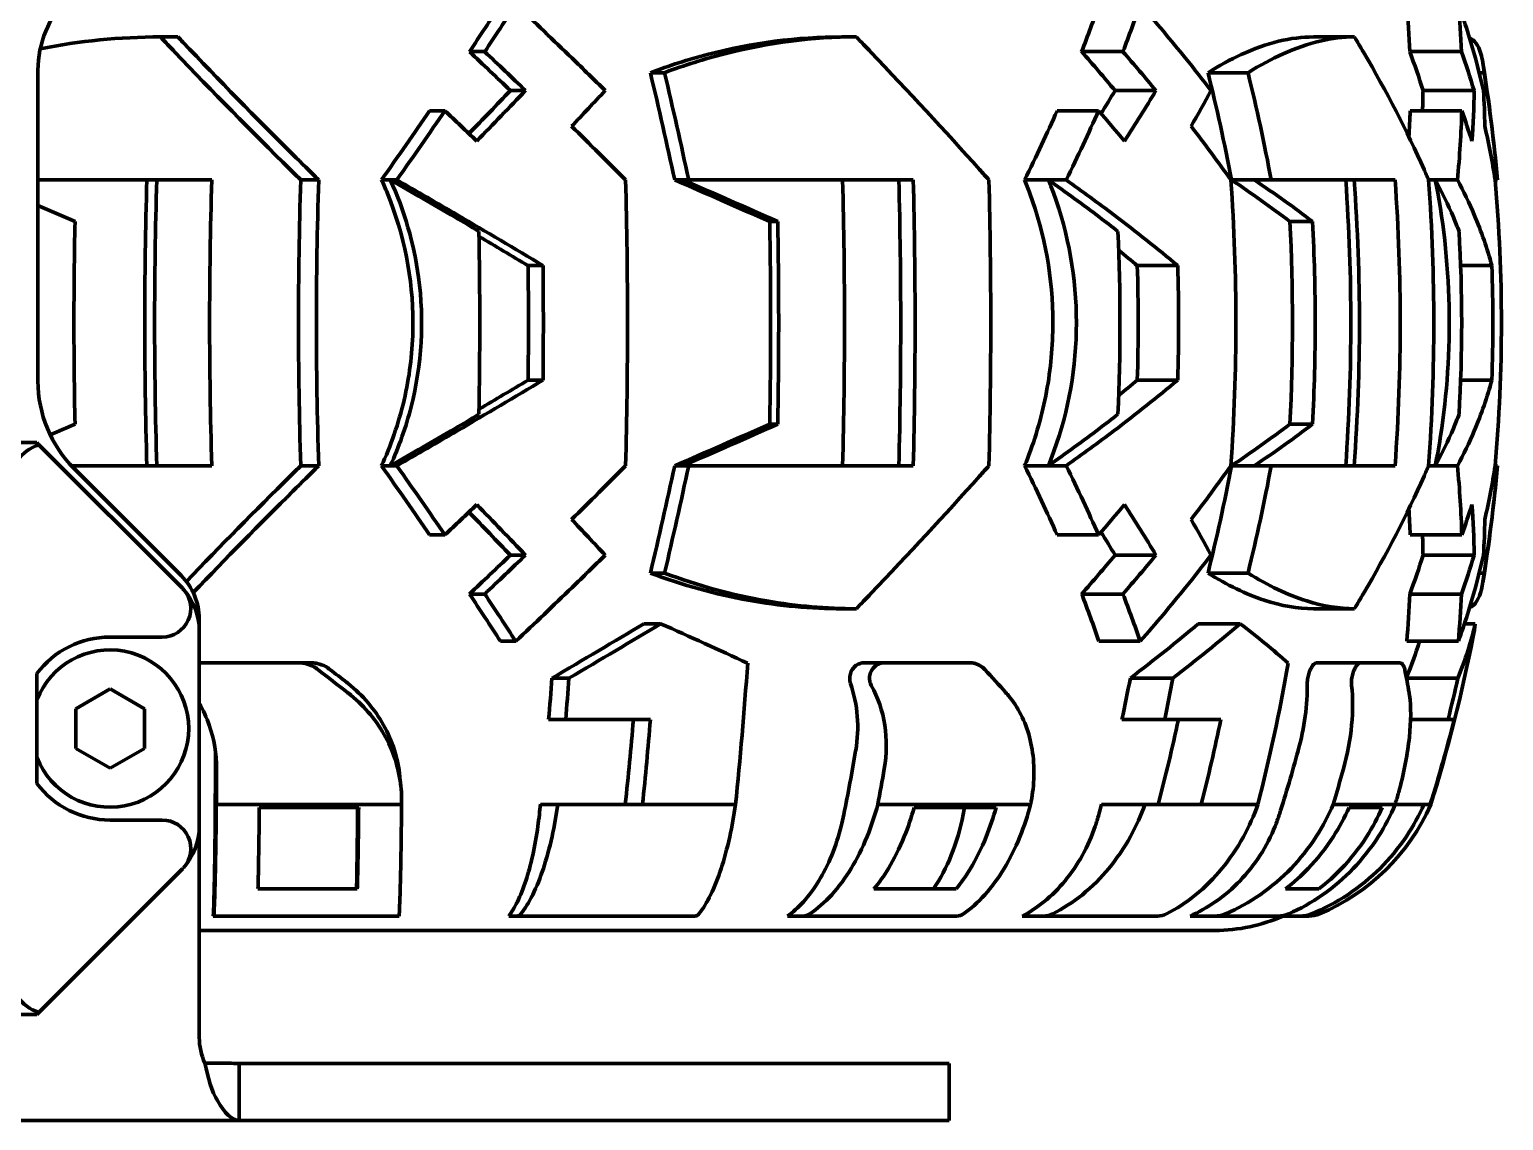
# Model space of a CAD drawing. Header units: millimetres. Extents: x 0 to 1189, y 0 to 841.
# Drawn here: x 735.5 to 787, y 471.2 to 509.3 of the extents above; entities that cross this region are included whole.
import ezdxf

# ---------------------------------------------------------------- set-up
doc = ezdxf.new("R2010")
doc.units = ezdxf.units.MM
doc.header["$LTSCALE"] = 0.75
doc.layers.add('Visible', color=7, linetype='Continuous', lineweight=70)

msp = doc.modelspace()

# ---------------------------------------------------------------- linework, layer by layer
at = {"layer": 'Visible'}
for p, q in [((740.087, 509.075), (740.701, 509.075)), ((764.419, 509.075), (763.914, 509.075)), ((781.833, 509.075), (780.401, 509.075)), ((750.893, 508.56), (751.426, 508.56)), ((772.295, 508.56), (773.738, 508.56)), ((783.769, 508.56), (785.572, 508.56)), ((735.805, 497.034), (735.805, 507.91)), ((757.713, 507.825), (757.219, 507.825)), ((778.114, 507.825), (776.714, 507.825)), ((786.365, 507.825), (786.196, 507.825)), ((752.323, 507.2), (752.851, 507.2)), ((773.465, 507.2), (774.894, 507.2)), ((784.232, 507.2), (786.018, 507.2)), ((749.499, 506.493), (750.033, 506.493)), ((771.44, 506.493), (772.886, 506.493)), ((783.78, 506.493), (785.586, 506.493)), ((735.805, 504.075), (741.884, 504.075)), ((745.621, 504.075), (744.993, 504.075)), ((747.817, 504.075), (748.124, 504.075)), ((748.124, 504.075), (748.354, 504.075)), ((758.067, 504.075), (758.347, 504.075)), ((758.347, 504.075), (758.557, 504.075)), ((758.557, 504.075), (766.409, 504.075)), ((770.301, 504.075), (771.133, 504.075)), ((771.133, 504.075), (771.755, 504.075)), ((777.537, 504.075), (778.33, 504.075)), ((778.33, 504.075), (778.925, 504.075)), ((778.925, 504.075), (783.255, 504.075)), ((784.426, 504.075), (784.658, 504.075)), ((784.658, 504.075), (785.435, 504.075)), ((786.753, 504.075), (786.834, 504.075)), ((786.834, 504.075), (786.835, 504.075)), ((761.391, 502.616), (761.672, 502.616)), ((779.576, 502.616), (780.373, 502.616)), ((752.943, 501.075), (753.464, 501.075)), ((774.243, 501.075), (775.656, 501.075)), ((785.547, 501.075), (786.636, 501.075)), ((752.943, 497.075), (753.464, 497.075)), ((774.243, 497.075), (775.656, 497.075)), ((785.547, 497.075), (786.636, 497.075)), ((761.391, 495.533), (761.672, 495.533)), ((779.576, 495.533), (780.373, 495.533)), ((735.765, 494.885), (733.105, 494.885)), ((735.765, 494.885), (735.839, 494.811)), ((735.839, 494.811), (740.812, 489.837)), ((741.884, 494.075), (736.978, 494.075)), ((740.812, 490.237), (737.07, 493.98)), ((745.621, 494.075), (744.993, 494.075)), ((747.817, 494.075), (748.124, 494.075)), ((748.124, 494.075), (748.354, 494.075)), ((758.067, 494.075), (758.347, 494.075)), ((758.347, 494.075), (758.557, 494.075)), ((766.409, 494.075), (758.557, 494.075)), ((770.301, 494.075), (771.133, 494.075)), ((771.133, 494.075), (771.755, 494.075)), ((777.537, 494.075), (778.33, 494.075)), ((778.33, 494.075), (778.925, 494.075)), ((783.255, 494.075), (778.925, 494.075)), ((784.426, 494.075), (784.658, 494.075)), ((784.658, 494.075), (785.435, 494.075)), ((786.753, 494.075), (786.834, 494.075)), ((786.835, 494.075), (786.834, 494.075)), ((749.499, 491.657), (750.033, 491.657)), ((771.44, 491.657), (772.886, 491.657)), ((783.78, 491.657), (785.586, 491.657)), ((752.323, 490.95), (752.851, 490.95)), ((773.465, 490.95), (774.894, 490.95)), ((784.232, 490.95), (786.018, 490.95)), ((757.713, 490.325), (757.219, 490.325)), ((778.114, 490.325), (776.714, 490.325)), ((786.365, 490.325), (786.196, 490.325)), ((750.893, 489.59), (751.426, 489.59)), ((772.295, 489.59), (773.738, 489.59)), ((783.769, 489.59), (785.572, 489.59)), ((741.445, 488.31), (741.445, 488.71)), ((764.419, 489.075), (763.914, 489.075)), ((781.833, 489.075), (780.401, 489.075)), ((740.148, 488.085), (738.325, 488.085)), ((741.445, 481.46), (741.445, 488.31)), ((756.989, 488.552), (757.575, 488.552)), ((776.375, 488.552), (777.84, 488.552)), ((785.679, 488.552), (786.059, 488.552)), ((751.979, 487.937), (752.512, 487.937)), ((772.9, 487.937), (774.345, 487.937)), ((783.662, 487.937), (785.467, 487.937)), ((741.445, 487.184), (744.925, 487.184)), ((745.346, 487.184), (744.925, 487.184)), ((764.672, 487.184), (765.367, 487.184)), ((765.367, 487.184), (768.388, 487.184)), ((780.518, 487.184), (782.057, 487.184)), ((782.057, 487.184), (783.417, 487.184)), ((735.765, 486.805), (735.765, 482.965)), ((753.777, 486.649), (754.372, 486.649)), ((773.999, 486.649), (775.485, 486.649)), ((783.653, 486.649), (785.453, 486.649)), ((737.125, 485.578), (738.325, 486.27)), ((738.325, 486.27), (739.525, 485.578)), ((737.125, 484.192), (737.125, 485.578)), ((739.525, 485.578), (739.525, 484.192)), ((753.659, 485.205), (754.258, 485.205)), ((757.219, 485.205), (754.258, 485.205)), ((773.705, 485.205), (775.201, 485.205)), ((777.163, 485.205), (775.201, 485.205)), ((783.797, 485.205), (785.107, 485.205)), ((785.32, 485.205), (785.107, 485.205)), ((738.325, 483.499), (737.125, 484.192)), ((739.525, 484.192), (738.325, 483.499)), ((748.497, 482.83), (748.461, 483.188)), ((748.518, 482.223), (742.042, 482.223)), ((747.018, 482.128), (743.544, 482.128)), ((753.374, 482.234), (753.982, 482.234)), ((753.982, 482.234), (753.981, 482.223)), ((760.194, 482.223), (753.981, 482.223)), ((753.982, 482.234), (756.945, 482.234)), ((770.51, 482.223), (765.168, 482.223)), ((769.305, 482.128), (766.44, 482.128)), ((772.992, 482.234), (774.512, 482.234)), ((774.512, 482.234), (774.509, 482.223)), ((778.457, 482.223), (774.509, 482.223)), ((774.512, 482.234), (776.478, 482.234)), ((783.256, 482.223), (781.089, 482.223)), ((782.807, 482.128), (781.644, 482.128)), ((783.259, 482.234), (784.268, 482.234)), ((784.268, 482.234), (784.264, 482.223)), ((784.503, 482.223), (784.264, 482.223)), ((784.268, 482.234), (784.487, 482.234)), ((738.325, 481.685), (740.148, 481.685)), ((741.445, 474.08), (741.445, 481.46)), ((740.812, 479.932), (735.839, 474.959)), ((743.497, 479.275), (746.97, 479.275)), ((765.035, 479.275), (767.907, 479.275)), ((779.42, 479.275), (780.592, 479.275)), ((741.934, 478.325), (741.953, 478.325)), ((741.953, 478.325), (748.43, 478.325)), ((752.265, 478.325), (752.563, 478.325)), ((752.563, 478.325), (758.789, 478.325)), ((762.012, 478.325), (762.56, 478.325)), ((762.56, 478.325), (767.926, 478.325)), ((770.222, 478.325), (770.966, 478.325)), ((770.966, 478.325), (774.946, 478.325)), ((776.091, 478.325), (776.958, 478.325)), ((776.958, 478.325), (779.163, 478.325)), ((779.163, 478.325), (779.95, 478.325)), ((779.95, 478.325), (780.23, 478.325)), ((741.445, 477.825), (776.959, 477.825)), ((733.105, 474.885), (735.765, 474.885)), ((735.839, 474.959), (735.765, 474.885)), ((742.843, 473.175), (742.843, 472.295)), ((766.612, 473.175), (742.843, 473.175)), ((766.612, 473.175), (767.667, 473.175)), ((767.667, 473.175), (767.667, 471.175)), ((742.843, 472.295), (742.843, 471.175)), ((742.843, 471.175), (578.767, 471.175)), ((766.612, 471.175), (742.843, 471.175)), ((766.612, 471.175), (767.667, 471.175))]:
    msp.add_line(p, q, dxfattribs=at)
at = {"layer": 'Visible', "extrusion": (0, 0, -1)}
for centre, radius, start, end in [((-739.365, 507.91), 3.56, 0, 45), ((-730.141, 499.075), 56.914, 170.8156, 174.9599), ((-740.125, 497.034), 4.32, 315, 0), ((-730.141, 499.075), 56.914, 185.0401, 189.1844), ((-730.141, 499.075), 56.914, 191.1108, 197.2229), ((-777.755, 485.2), 7.375, 203.8054, 247.1571), ((-776.959, 483.716), 5.891, 246.223, 270), ((-780.23, 479.325), 1, 247.1571, 270), ((-743.605, 474.08), 2.16, 335.5302, 0)]:
    msp.add_arc(centre, radius, start, end, dxfattribs=at)
at = {"layer": 'Visible'}
for centre, radius, start, end in [((739.285, 488.71), 2.16, 0, 45), ((739.285, 488.31), 2.16, 0, 41.901), ((738.325, 484.885), 2.75, 201.423, 158.577), ((739.285, 481.46), 2.16, 318.099, 0)]:
    msp.add_arc(centre, radius, start, end, dxfattribs=at)
at = {"layer": 'Visible', "extrusion": (0, 0, -1)}
for centre, major_axis, ratio, start_param, end_param in [((735.914, 507.035), (28.2, 37.916), 0.240737, 1.311033, 1.354044), ((735.86, 506.976), (29.3, 39.393), 0.240781, 1.312611, 1.354005), ((733.848, 507.039), (36.123, 30.461), 0.652595, 0.829676, 0.872688), ((733.793, 506.976), (37.53, 31.652), 0.652552, 0.831299, 0.872694), ((736.544, 507.038), (47.243, 0.949), 0.81507, -0.057906, -0.014895), ((736.505, 506.976), (49.085, 0.988), 0.815071, -0.056283, -0.014888), ((745.441, 500.676), (-32.788, 31.325), 0.208874, 1.537629, 1.581151), ((745.43, 500.663), (-34.109, 32.587), 0.208893, 1.54706, 1.588815), ((741.779, 500.663), (-40.464, 24.249), 0.566075, 2.088719, 2.130474), ((739.932, 500.673), (-45.342, 0.643), 0.707047, 2.873048, 2.91657), ((739.857, 500.663), (-47.169, 0.673), 0.707036, 2.88242, 2.924175), ((747.18, 503.894), (-38.574, 15.435), 0.107235, 1.821341, 1.912688), ((745.774, 503.894), (-40.255, 10.283), 0.303861, 2.431261, 2.522609), ((746.152, 499.075), (0, 54.795), 0.27869, 1.506116, 1.635476), ((736.381, 499.075), (0, 54.795), 0.789963, 1.506116, 1.635476), ((745.038, 498.283), (-36.57, 20.963), 0.152006, 1.653288, 1.700931), ((743.566, 498.283), (-39.666, 14.262), 0.41189, 2.269988, 2.294861), ((736.792, 499.075), (0, 54.708), 0.295409, 1.534231, 1.607362), ((736.789, 499.075), (0, 56.484), 0.295409, 1.53538, 1.606212), ((730.476, 499.075), (0, 54.708), 0.800544, 1.534231, 1.607362), ((730.467, 499.075), (0, 56.484), 0.800544, 1.53538, 1.606212), ((730.194, 499.075), (0, 56.484), 0.999898, 1.53538, 1.606212), ((745.038, 499.866), (36.57, 20.963), 0.152006, 1.440662, 1.488305), ((743.566, 499.866), (39.666, 14.262), 0.41189, 0.846732, 0.871605), ((747.18, 494.255), (38.574, 15.435), 0.107235, 1.228905, 1.320252), ((745.774, 494.255), (40.255, 10.283), 0.303861, 0.618984, 0.710331), ((736.305, 493.385), (1.061, 1.061), 1, 3.926991, 5.18201), ((745.522, 497.322), (34.261, 32.732), 0.208908, 1.4526, 1.509011), ((741.704, 497.322), (40.644, 24.356), 0.566085, 0.910935, 0.967346), ((739.644, 497.322), (47.378, 0.675), 0.707037, 0.117225, 0.173637), ((744.047, 499.537), (34.044, 32.524), 0.208897, 1.561818, 1.594484), ((740.987, 499.537), (40.386, 24.202), 0.566078, 1.020158, 1.052824), ((739.958, 499.537), (47.078, 0.671), 0.707037, 0.226455, 0.259121), ((740.006, 492.805), (-33.977, 32.461), 0.208872, 1.804248, 1.841895), ((738.148, 492.805), (-40.307, 24.155), 0.566061, 2.345898, 2.383546), ((739.406, 492.805), (-46.986, 0.672), 0.707035, 3.139586, 3.177234), ((745.441, 497.474), (32.788, 31.325), 0.208874, 1.560442, 1.603964), ((739.932, 497.476), (45.342, 0.643), 0.707047, 0.225022, 0.268545), ((740.148, 489.085), (-0.707, 0.707), 1, 1.624884, 3.926991), ((739.285, 488.31), (-1.527, 1.527), 1, 1.570796, 1.624884), ((735.914, 491.114), (-28.2, 37.916), 0.240737, 1.787549, 1.830559), ((733.848, 491.111), (-36.123, 30.461), 0.652595, 2.268905, 2.311916), ((736.544, 491.112), (-47.243, 0.949), 0.81507, 3.156488, 3.199499), ((745.526, 495.57), (-35.332, 28.632), 0.147407, 4.562234, 4.591699), ((745.534, 495.551), (-33.918, 27.486), 0.147415, 4.562184, 4.579457), ((736.286, 499.069), (0, 54.664), 0.328571, 1.800003, 1.827219), ((736.279, 499.07), (0, 56.445), 0.328585, 1.792667, 1.818975), ((730.295, 499.069), (0, 54.664), 0.82097, 1.800003, 1.827219), ((730.281, 499.07), (0, 56.445), 0.820979, 1.792671, 1.818979), ((730.403, 499.07), (0.01, 56.445), 0.999787, 1.792491, 1.818799), ((739.109, 499.073), (0, 55.083), 0.328571, 1.825309, 1.881475), ((739.106, 499.074), (-0.001, 56.838), 0.328599, 1.817291, 1.871583), ((731.914, 499.073), (0, 55.083), 0.82097, 1.825309, 1.881475), ((731.91, 499.074), (-0.001, 56.838), 0.820988, 1.8173, 1.871592), ((730.212, 499.074), (0.023, 56.838), 0.999787, 1.816877, 1.871168), ((740.929, 499.063), (-0.001, 54.642), 0.02068, 1.849067, 1.890703), ((732.631, 499.063), (-0.001, 54.642), 0.604387, 1.848147, 1.890714), ((729.556, 499.063), (-0.003, 54.642), 0.957246, 1.848195, 1.890762), ((740.93, 499.065), (0, 56.426), 0.020644, 1.850713, 1.87389), ((732.621, 499.065), (0, 56.426), 0.604361, 1.850716, 1.873893), ((729.538, 499.065), (-0.001, 56.426), 0.957233, 1.850727, 1.873904), ((746.439, 490.539), (0.121, 38.062), 0.015321, 1.793585, 1.800286), ((736.295, 499.061), (0, 54.634), 0.328571, 1.883867, 1.890704), ((752.327, 490.54), (4.433, 38.012), 0.444013, 1.741901, 1.748602), ((730.319, 499.061), (0, 54.634), 0.82097, 1.883867, 1.890704), ((740.148, 480.685), (-0.707, 0.707), 1, 0.785398, 3.087505), ((746.863, 483.716), (0, 5.891), 0.020638, 1.887797, 2.424702), ((764.772, 483.716), (0, 5.891), 0.604357, 1.887801, 2.424707), ((739.285, 481.46), (-1.527, 1.527), 1, 3.087505, 3.141593), ((748.43, 479.326), (0, 1.002), 0.020654, 2.743238, 3.141607), ((758.789, 479.326), (0, 1.002), 0.328594, 2.743278, 3.141647), ((767.925, 479.326), (0, 1.002), 0.604369, 2.743329, 3.141698), ((774.946, 479.326), (0, 1.002), 0.820985, 2.743413, 3.141782), ((779.163, 479.326), (0, 1.002), 0.957236, 2.743643, 3.142012), ((736.305, 476.385), (-1.061, 1.061), 1, 4.242768, 5.497787)]:
    msp.add_ellipse(centre, major_axis=major_axis, ratio=ratio, start_param=start_param, end_param=end_param, dxfattribs=at)
at = {"layer": 'Visible'}
for centre, major_axis, ratio, start_param, end_param in [((743.852, 499.608), (-11.065, 53.134), 0.273291, -1.543626, -1.472642), ((743.851, 499.602), (-11.424, 54.857), 0.273293, -1.546158, -1.477436), ((735.355, 499.602), (-17.376, 53.272), 0.774632, 4.546385, 4.615108), ((731.042, 499.602), (-55.343, 8.774), 0.980088, 3.383459, 3.452182), ((740.006, 505.345), (33.977, 32.461), 0.208872, -1.337345, -1.299697), ((738.148, 505.345), (40.307, 24.155), 0.566061, -0.795695, -0.758047), ((739.406, 505.345), (46.986, 0.672), 0.707035, -0.002006, 0.035641), ((744.047, 498.613), (-34.044, 32.524), 0.208897, 4.703411, 4.736077), ((740.987, 498.613), (-40.386, 24.202), 0.566078, 4.16175, 4.194417), ((739.958, 498.613), (-47.078, 0.671), 0.707037, 3.368047, 3.400714), ((745.522, 500.827), (-34.261, 32.732), 0.208908, 4.594192, 4.650604), ((741.704, 500.827), (-40.644, 24.356), 0.566085, 4.052527, 4.108939), ((739.644, 500.827), (-47.378, 0.675), 0.707037, 3.258818, 3.315229), ((739.625, 499.075), (0, 56.845), 0.295409, 4.624317, 4.800461), ((732.182, 499.075), (0, 56.845), 0.800544, 4.624317, 4.800461), ((730.134, 499.075), (0, 56.845), 0.999898, 4.624317, 4.800461), ((748.252, 503.894), (-38.682, 15.163), 0.130351, 1.294684, 1.329828), ((734.916, 499.075), (0, 55.296), 0.295409, 4.654487, 4.770291), ((729.37, 499.075), (0, 55.296), 0.800544, 4.654487, 4.770291), ((730.293, 499.075), (0, 55.296), 0.999898, 4.654487, 4.770291), ((748.252, 494.255), (38.682, 15.163), 0.130351, 1.811765, 1.835253), ((743.852, 498.541), (11.065, 53.134), 0.273291, 4.614235, 4.685219), ((743.851, 498.547), (11.424, 54.857), 0.273293, 4.619028, 4.687751), ((735.355, 498.547), (17.376, 53.272), 0.774632, -1.473515, -1.404793), ((731.042, 498.547), (55.343, 8.774), 0.980088, -0.310589, -0.241867), ((745.43, 497.487), (34.109, 32.587), 0.208893, 4.688652, 4.730408), ((741.779, 497.487), (40.464, 24.249), 0.566075, -1.052874, -1.011118), ((739.857, 497.487), (47.169, 0.673), 0.707036, -0.259173, -0.217418), ((735.86, 491.174), (-29.3, 39.393), 0.240781, 4.454203, 4.495598), ((733.793, 491.174), (-37.53, 31.652), 0.652552, 3.972892, 4.014286), ((736.505, 491.174), (-49.085, 0.988), 0.815071, 3.08531, 3.126704), ((738.325, 484.885), (-2.263, 2.263), 1, -0.785398, 0.141897), ((742.88, 489.011), (-38.69, 15.236), 0.126435, 4.286493, 4.373059), ((743.089, 489.011), (-40.451, 9.631), 0.315934, 3.67214, 3.758706), ((744.526, 489.011), (41.581, 0.357), 0.384757, -0.078836, -0.050983), ((742.609, 495.57), (-36.062, 27.708), 0.246763, 4.071536, 4.101001), ((741.104, 495.57), (-41.735, 18.065), 0.546678, 3.481206, 3.510671), ((738.325, 484.885), (2.263, 2.263), 1, 2.999696, 3.926991), ((747.957, 490.695), (0.12, 39.357), 0.015259, 4.495487, 4.498696), ((754.095, 490.688), (4.36, 39.293), 0.442498, 4.54458, 4.547791), ((757.287, 490.679), (10.533, 38.657), 0.681227, 4.679162, 4.682374)]:
    msp.add_ellipse(centre, major_axis=major_axis, ratio=ratio, start_param=start_param, end_param=end_param, dxfattribs=at)
for points, knots in [([(755.637, 507.2), (755.255, 507.575), (754.869, 507.953), (753.832, 508.957), (753.175, 509.586), (752.512, 510.213)], [-5.6143586, -5.6143586, -5.6143586, -5.6143586, -5.4611539, -5.4611539, -5.2078164, -5.2078164, -5.2078164, -5.2078164]), ([(776.818, 507.2), (776.53, 507.575), (776.233, 507.953), (775.422, 508.957), (774.894, 509.586), (774.345, 510.213)], [-5.6143586, -5.6143586, -5.6143586, -5.6143586, -5.4611539, -5.4611539, -5.2078164, -5.2078164, -5.2078164, -5.2078164]), ([(786.344, 507.2), (786.26, 507.575), (786.166, 507.953), (785.891, 508.957), (785.692, 509.586), (785.467, 510.213)], [-5.6143586, -5.6143586, -5.6143586, -5.6143586, -5.4611539, -5.4611539, -5.2078164, -5.2078164, -5.2078164, -5.2078164]), ([(740.087, 509.075), (740.254, 508.898), (740.421, 508.721), (741.907, 507.161), (743.265, 505.779), (744.748, 504.316), (744.871, 504.195), (744.993, 504.075)], [-6.0159843, -6.0159843, -6.0159843, -6.0159843, -5.9467443, -5.9467443, -5.4053806, -5.4053806, -5.3566078, -5.3566078, -5.3566078, -5.3566078]), ([(740.701, 509.075), (740.758, 509.015), (740.815, 508.955), (742.127, 507.57), (743.422, 506.247), (745.021, 504.663), (745.321, 504.368), (745.621, 504.075)], [17.4746476, 17.4746476, 17.4746476, 17.4746476, 17.4981244, 17.4981244, 18.0162376, 18.0162376, 18.1360299, 18.1360299, 18.1360299, 18.1360299]), ([(757.219, 507.825), (757.875, 508.072), (758.539, 508.284), (760.783, 508.871), (762.363, 509.075), (763.914, 509.075)], [-3.0749506, -3.0749506, -3.0749506, -3.0749506, -2.8515132, -2.8515132, -2.3258589, -2.3258589, -2.3258589, -2.3258589]), ([(764.419, 509.075), (762.9, 509.075), (761.355, 508.88), (759.108, 508.307), (758.406, 508.086), (757.713, 507.825)], [2.3083419, 2.3083419, 2.3083419, 2.3083419, 2.8208083, 2.8208083, 3.0565445, 3.0565445, 3.0565445, 3.0565445]), ([(764.419, 509.075), (764.589, 508.898), (764.758, 508.721), (766.242, 507.161), (767.521, 505.779), (768.838, 504.316), (768.946, 504.195), (769.054, 504.075)], [-6.0159843, -6.0159843, -6.0159843, -6.0159843, -5.9467443, -5.9467443, -5.4053806, -5.4053806, -5.3566078, -5.3566078, -5.3566078, -5.3566078]), ([(776.714, 507.825), (777.106, 508.072), (777.494, 508.284), (778.772, 508.871), (779.621, 509.075), (780.401, 509.075)], [-3.0749506, -3.0749506, -3.0749506, -3.0749506, -2.8515132, -2.8515132, -2.3258589, -2.3258589, -2.3258589, -2.3258589]), ([(781.833, 509.075), (781.059, 509.075), (780.223, 508.88), (778.94, 508.307), (778.529, 508.086), (778.114, 507.825)], [2.3083419, 2.3083419, 2.3083419, 2.3083419, 2.8208083, 2.8208083, 3.0565445, 3.0565445, 3.0565445, 3.0565445]), ([(781.833, 509.075), (781.94, 508.898), (782.045, 508.721), (782.961, 507.161), (783.673, 505.779), (784.321, 504.316), (784.374, 504.195), (784.426, 504.075)], [-6.0159843, -6.0159843, -6.0159843, -6.0159843, -5.9467443, -5.9467443, -5.4053806, -5.4053806, -5.3566078, -5.3566078, -5.3566078, -5.3566078]), ([(785.857, 509.041), (786.032, 508.969), (786.164, 508.785), (786.306, 508.307), (786.343, 508.086), (786.365, 507.825)], [2.4323887, 2.4323887, 2.4323887, 2.4323887, 2.8208083, 2.8208083, 3.0565445, 3.0565445, 3.0565445, 3.0565445]), ([(739.615, 494.075), (739.563, 495.791), (739.538, 497.478), (739.538, 500.672), (739.563, 502.359), (739.615, 504.075)], [-7.07885, -7.07885, -7.07885, -7.07885, -6.5997659, -6.5997659, -6.1206818, -6.1206818, -6.1206818, -6.1206818]), ([(739.961, 494.075), (739.908, 495.791), (739.883, 497.479), (739.883, 500.671), (739.908, 502.359), (739.961, 504.075)], [-19.817453, -19.817453, -19.817453, -19.817453, -19.3387186, -19.3387186, -18.8599842, -18.8599842, -18.8599842, -18.8599842]), ([(741.884, 494.075), (741.832, 495.791), (741.807, 497.479), (741.807, 500.67), (741.832, 502.358), (741.884, 504.075)], [-20.2998931, -20.2998931, -20.2998931, -20.2998931, -19.8212787, -19.8212787, -19.3426644, -19.3426644, -19.3426644, -19.3426644]), ([(744.993, 504.075), (744.94, 502.358), (744.915, 500.667), (744.915, 497.482), (744.94, 495.792), (744.993, 494.075)], [-6.920639, -6.920639, -6.920639, -6.920639, -6.4429476, -6.4429476, -5.9652563, -5.9652563, -5.9652563, -5.9652563]), ([(745.621, 504.075), (745.566, 502.357), (745.54, 500.665), (745.54, 497.485), (745.566, 495.792), (745.621, 494.075)], [18.0059202, 18.0059202, 18.0059202, 18.0059202, 18.4829061, 18.4829061, 18.9598921, 18.9598921, 18.9598921, 18.9598921]), ([(747.817, 504.075), (747.889, 503.92), (747.957, 503.763), (748.61, 502.165), (748.916, 500.631), (748.916, 499.075), (748.916, 498.268), (748.834, 497.464), (748.504, 495.864), (748.254, 495.076), (747.891, 494.237), (747.855, 494.156), (747.817, 494.075)], [-0.518152, -0.518152, -0.518152, -0.518152, -0.466771, -0.466771, 0, 0, 0, 0.242094, 0.242094, 0.49014, 0.49014, 0.516964, 0.516964, 0.516964, 0.516964]), ([(751.224, 502.275), (750.946, 502.439), (750.667, 502.602), (749.634, 503.206), (748.878, 503.643), (748.124, 504.075)], [18.8821952, 18.8821952, 18.8821952, 18.8821952, 18.9714877, 18.9714877, 19.2122574, 19.2122574, 19.2122574, 19.2122574]), ([(748.124, 504.075), (748.616, 502.999), (748.951, 501.857), (749.318, 499.158), (749.229, 497.618), (748.67, 495.424), (748.426, 494.736), (748.124, 494.075)], [-4.6023192, -4.6023192, -4.6023192, -4.6023192, -4.2919798, -4.2919798, -3.8917813, -3.8917813, -3.7005159, -3.7005159, -3.7005159, -3.7005159]), ([(748.354, 504.075), (749.057, 503.671), (749.763, 503.263), (751.476, 502.262), (752.479, 501.667), (753.464, 501.075)], [-19.5470654, -19.5470654, -19.5470654, -19.5470654, -19.3224133, -19.3224133, -18.9996033, -18.9996033, -18.9996033, -18.9996033]), ([(763.94, 494.075), (763.982, 495.791), (764.003, 497.478), (764.003, 500.672), (763.982, 502.359), (763.94, 504.075)], [-7.07885, -7.07885, -7.07885, -7.07885, -6.5997659, -6.5997659, -6.1206818, -6.1206818, -6.1206818, -6.1206818]), ([(765.905, 494.075), (765.949, 495.792), (765.97, 497.482), (765.97, 500.668), (765.949, 502.358), (765.905, 504.075)], [-19.4779848, -19.4779848, -19.4779848, -19.4779848, -19.0000188, -19.0000188, -18.5220528, -18.5220528, -18.5220528, -18.5220528]), ([(766.409, 494.075), (766.452, 495.791), (766.472, 497.479), (766.472, 500.67), (766.452, 502.358), (766.409, 504.075)], [-20.2998931, -20.2998931, -20.2998931, -20.2998931, -19.8212787, -19.8212787, -19.3426644, -19.3426644, -19.3426644, -19.3426644]), ([(769.054, 504.075), (769.098, 502.358), (769.119, 500.667), (769.119, 497.482), (769.098, 495.792), (769.054, 494.075)], [-6.920639, -6.920639, -6.920639, -6.920639, -6.4429476, -6.4429476, -5.9652563, -5.9652563, -5.9652563, -5.9652563]), ([(770.301, 504.075), (770.366, 503.92), (770.427, 503.763), (771.016, 502.165), (771.29, 500.631), (771.29, 499.075), (771.29, 498.268), (771.216, 497.464), (770.92, 495.864), (770.695, 495.076), (770.368, 494.237), (770.335, 494.156), (770.301, 494.075)], [-0.518152, -0.518152, -0.518152, -0.518152, -0.466771, -0.466771, 0, 0, 0, 0.242094, 0.242094, 0.49014, 0.49014, 0.516964, 0.516964, 0.516964, 0.516964]), ([(773.563, 502.275), (773.353, 502.439), (773.14, 502.602), (772.344, 503.206), (771.744, 503.643), (771.133, 504.075)], [18.8821952, 18.8821952, 18.8821952, 18.8821952, 18.9714877, 18.9714877, 19.2122574, 19.2122574, 19.2122574, 19.2122574]), ([(771.133, 504.075), (771.194, 503.926), (771.252, 503.776), (771.838, 502.179), (772.112, 500.637), (772.112, 499.075), (772.112, 497.532), (771.845, 496.011), (771.266, 494.411), (771.201, 494.242), (771.133, 494.075)], [-0.517978, -0.517978, -0.517978, -0.517978, -0.468741, -0.468741, 0, 0, 0, 0.46273, 0.46273, 0.518108, 0.518108, 0.518108, 0.518108]), ([(771.755, 504.075), (772.323, 503.671), (772.882, 503.263), (774.203, 502.262), (774.948, 501.667), (775.656, 501.075)], [-19.5470654, -19.5470654, -19.5470654, -19.5470654, -19.3224133, -19.3224133, -18.9996033, -18.9996033, -18.9996033, -18.9996033]), ([(781.529, 494.075), (781.65, 495.791), (781.708, 497.478), (781.708, 500.672), (781.65, 502.359), (781.529, 504.075)], [-7.07885, -7.07885, -7.07885, -7.07885, -6.5997659, -6.5997659, -6.1206818, -6.1206818, -6.1206818, -6.1206818]), ([(781.825, 494.075), (781.95, 495.792), (782.01, 497.482), (782.01, 500.668), (781.95, 502.358), (781.825, 504.075)], [-19.4779848, -19.4779848, -19.4779848, -19.4779848, -19.0000188, -19.0000188, -18.5220528, -18.5220528, -18.5220528, -18.5220528]), ([(783.255, 494.075), (783.376, 495.791), (783.434, 497.479), (783.434, 500.67), (783.376, 502.358), (783.255, 504.075)], [-20.2998931, -20.2998931, -20.2998931, -20.2998931, -19.8212787, -19.8212787, -19.3426644, -19.3426644, -19.3426644, -19.3426644]), ([(784.426, 504.075), (784.549, 502.358), (784.608, 500.667), (784.608, 497.482), (784.549, 495.792), (784.426, 494.075)], [-6.920639, -6.920639, -6.920639, -6.920639, -6.4429476, -6.4429476, -5.9652563, -5.9652563, -5.9652563, -5.9652563]), ([(785.491, 502.275), (785.429, 502.439), (785.363, 502.602), (785.107, 503.206), (784.893, 503.643), (784.658, 504.075)], [18.8821952, 18.8821952, 18.8821952, 18.8821952, 18.9714877, 18.9714877, 19.2122574, 19.2122574, 19.2122574, 19.2122574]), ([(784.658, 504.075), (784.688, 503.926), (784.718, 503.776), (785.012, 502.179), (785.147, 500.637), (785.147, 499.075), (785.147, 497.532), (785.015, 496.011), (784.725, 494.411), (784.692, 494.242), (784.658, 494.075)], [-0.517978, -0.517978, -0.517978, -0.517978, -0.468741, -0.468741, 0, 0, 0, 0.46273, 0.46273, 0.518108, 0.518108, 0.518108, 0.518108]), ([(785.435, 504.075), (785.651, 503.671), (785.849, 503.263), (786.274, 502.262), (786.477, 501.667), (786.636, 501.075)], [-19.5470654, -19.5470654, -19.5470654, -19.5470654, -19.3224133, -19.3224133, -18.9996033, -18.9996033, -18.9996033, -18.9996033]), ([(737.101, 502.616), (737.076, 501.406), (737.063, 500.218), (737.063, 497.931), (737.076, 496.744), (737.101, 495.533)], [-20.3932221, -20.3932221, -20.3932221, -20.3932221, -20.0502167, -20.0502167, -19.7072114, -19.7072114, -19.7072114, -19.7072114]), ([(761.672, 502.616), (761.693, 501.406), (761.703, 500.218), (761.703, 497.931), (761.693, 496.744), (761.672, 495.533)], [-20.3932221, -20.3932221, -20.3932221, -20.3932221, -20.0502167, -20.0502167, -19.7072114, -19.7072114, -19.7072114, -19.7072114]), ([(780.373, 502.616), (780.432, 501.406), (780.462, 500.218), (780.462, 497.931), (780.432, 496.744), (780.373, 495.533)], [-20.3932221, -20.3932221, -20.3932221, -20.3932221, -20.0502167, -20.0502167, -19.7072114, -19.7072114, -19.7072114, -19.7072114]), ([(748.354, 494.075), (749.057, 494.478), (749.763, 494.887), (751.476, 495.888), (752.479, 496.483), (753.464, 497.075)], [17.408031, 17.408031, 17.408031, 17.408031, 17.632683, 17.632683, 17.9554931, 17.9554931, 17.9554931, 17.9554931]), ([(771.755, 494.075), (772.323, 494.478), (772.882, 494.887), (774.203, 495.888), (774.948, 496.483), (775.656, 497.075)], [17.408031, 17.408031, 17.408031, 17.408031, 17.632683, 17.632683, 17.9554931, 17.9554931, 17.9554931, 17.9554931]), ([(785.435, 494.075), (785.651, 494.478), (785.849, 494.887), (786.274, 495.888), (786.477, 496.483), (786.636, 497.075)], [17.408031, 17.408031, 17.408031, 17.408031, 17.632683, 17.632683, 17.9554931, 17.9554931, 17.9554931, 17.9554931]), ([(751.224, 495.875), (750.946, 495.711), (750.667, 495.547), (749.634, 494.944), (748.878, 494.506), (748.124, 494.075)], [-17.4026226, -17.4026226, -17.4026226, -17.4026226, -17.3133302, -17.3133302, -17.0725605, -17.0725605, -17.0725605, -17.0725605]), ([(773.563, 495.875), (773.353, 495.711), (773.14, 495.547), (772.344, 494.944), (771.744, 494.506), (771.133, 494.075)], [-17.4027571, -17.4027571, -17.4027571, -17.4027571, -17.3134646, -17.3134646, -17.0726949, -17.0726949, -17.0726949, -17.0726949]), ([(785.491, 495.875), (785.429, 495.711), (785.363, 495.547), (785.107, 494.944), (784.893, 494.506), (784.658, 494.075)], [-17.4027571, -17.4027571, -17.4027571, -17.4027571, -17.3134646, -17.3134646, -17.0726949, -17.0726949, -17.0726949, -17.0726949]), ([(744.993, 494.075), (744.871, 493.955), (744.748, 493.834), (743.404, 492.508), (742.184, 491.271), (740.995, 490.03)], [-6.7908419, -6.7908419, -6.7908419, -6.7908419, -6.742069, -6.742069, -6.2560308, -6.2560308, -6.2560308, -6.2560308]), ([(745.621, 494.075), (745.321, 493.782), (745.021, 493.486), (743.547, 492.027), (742.377, 490.834), (741.235, 489.638)], [16.6833676, 16.6833676, 16.6833676, 16.6833676, 16.8031599, 16.8031599, 17.2713369, 17.2713369, 17.2713369, 17.2713369]), ([(769.054, 494.075), (768.946, 493.955), (768.838, 493.834), (767.521, 492.371), (766.242, 490.989), (764.758, 489.429), (764.589, 489.252), (764.419, 489.075)], [-6.7908419, -6.7908419, -6.7908419, -6.7908419, -6.742069, -6.742069, -6.2007054, -6.2007054, -6.1314654, -6.1314654, -6.1314654, -6.1314654]), ([(784.426, 494.075), (784.374, 493.955), (784.321, 493.834), (783.673, 492.371), (782.961, 490.989), (782.045, 489.429), (781.94, 489.252), (781.833, 489.075)], [-6.7908419, -6.7908419, -6.7908419, -6.7908419, -6.742069, -6.742069, -6.2007054, -6.2007054, -6.1314654, -6.1314654, -6.1314654, -6.1314654]), ([(755.637, 490.95), (755.255, 490.574), (754.869, 490.197), (753.832, 489.193), (753.175, 488.564), (752.512, 487.937)], [6.940353, 6.940353, 6.940353, 6.940353, 7.0935578, 7.0935578, 7.3468953, 7.3468953, 7.3468953, 7.3468953]), ([(776.818, 490.95), (776.53, 490.574), (776.233, 490.197), (775.422, 489.193), (774.894, 488.564), (774.345, 487.937)], [6.940353, 6.940353, 6.940353, 6.940353, 7.0935578, 7.0935578, 7.3468953, 7.3468953, 7.3468953, 7.3468953]), ([(786.344, 490.95), (786.26, 490.574), (786.166, 490.197), (785.891, 489.193), (785.692, 488.564), (785.467, 487.937)], [6.940353, 6.940353, 6.940353, 6.940353, 7.0935578, 7.0935578, 7.3468953, 7.3468953, 7.3468953, 7.3468953]), ([(763.914, 489.075), (762.837, 489.075), (761.743, 489.173), (759.493, 489.582), (758.346, 489.9), (757.219, 490.325)], [-11.8170159, -11.8170159, -11.8170159, -11.8170159, -11.4510759, -11.4510759, -11.0675291, -11.0675291, -11.0675291, -11.0675291]), ([(757.713, 490.325), (758.885, 489.883), (760.079, 489.556), (762.334, 489.165), (763.383, 489.075), (764.419, 489.075)], [11.0190937, 11.0190937, 11.0190937, 11.0190937, 11.4175674, 11.4175674, 11.7676704, 11.7676704, 11.7676704, 11.7676704]), ([(780.401, 489.075), (779.86, 489.075), (779.283, 489.173), (778.046, 489.582), (777.387, 489.9), (776.714, 490.325)], [-11.8170159, -11.8170159, -11.8170159, -11.8170159, -11.4510759, -11.4510759, -11.0675291, -11.0675291, -11.0675291, -11.0675291]), ([(778.114, 490.325), (778.816, 489.883), (779.503, 489.556), (780.748, 489.165), (781.305, 489.075), (781.833, 489.075)], [11.0190937, 11.0190937, 11.0190937, 11.0190937, 11.4175674, 11.4175674, 11.7676704, 11.7676704, 11.7676704, 11.7676704]), ([(786.365, 490.325), (786.328, 489.883), (786.247, 489.556), (786.046, 489.23), (785.959, 489.151), (785.857, 489.109)], [11.0190937, 11.0190937, 11.0190937, 11.0190937, 11.4175674, 11.4175674, 11.6434352, 11.6434352, 11.6434352, 11.6434352]), ([(745.59, 486.953), (745.545, 486.988), (745.497, 487.02), (745.355, 487.099), (745.256, 487.136), (745.093, 487.172), (745.032, 487.18), (744.97, 487.183), (744.955, 487.184), (744.94, 487.184), (744.925, 487.184)], [0.57737749, 0.57737749, 0.57737749, 0.57737749, 0.59475126, 0.59475126, 0.62625191, 0.62625191, 0.6448508, 0.6448508, 0.6448508, 0.64934479, 0.64934479, 0.64934479, 0.64934479]), ([(746.013, 486.953), (745.967, 486.989), (745.918, 487.021), (745.773, 487.1), (745.674, 487.137), (745.513, 487.172), (745.454, 487.18), (745.395, 487.183), (745.379, 487.184), (745.362, 487.184), (745.346, 487.184)], [0.57879869, 0.57879869, 0.57879869, 0.57879869, 0.59663945, 0.59663945, 0.62828561, 0.62828561, 0.64611018, 0.64611018, 0.64611018, 0.65098718, 0.65098718, 0.65098718, 0.65098718]), ([(764.672, 487.184), (764.641, 487.184), (764.609, 487.18), (764.537, 487.163), (764.496, 487.146), (764.404, 487.093), (764.356, 487.051), (764.277, 486.954), (764.247, 486.901), (764.202, 486.784), (764.188, 486.721), (764.183, 486.59), (764.192, 486.524), (764.213, 486.463)], [0.0012841, 0.0012841, 0.0012841, 0.0012841, 0.0119664, 0.0119664, 0.0262367, 0.0262367, 0.0457703, 0.0457703, 0.0639225, 0.0639225, 0.0834241, 0.0834241, 0.1043282, 0.1043282, 0.1043282, 0.1043282]), ([(765.367, 487.184), (765.335, 487.184), (765.304, 487.18), (765.231, 487.163), (765.19, 487.146), (765.098, 487.092), (765.05, 487.051), (764.972, 486.954), (764.941, 486.901), (764.896, 486.784), (764.883, 486.72), (764.878, 486.588), (764.888, 486.522), (764.919, 486.436), (764.929, 486.413), (764.941, 486.39)], [0.0011854, 0.0011854, 0.0011854, 0.0011854, 0.0118921, 0.0118921, 0.0261366, 0.0261366, 0.045713, 0.045713, 0.0638758, 0.0638758, 0.0833592, 0.0833592, 0.1044028, 0.1044028, 0.1129139, 0.1129139, 0.1129139, 0.1129139]), ([(768.908, 486.953), (768.875, 486.988), (768.84, 487.02), (768.733, 487.099), (768.657, 487.136), (768.526, 487.172), (768.476, 487.18), (768.425, 487.183), (768.413, 487.184), (768.401, 487.184), (768.388, 487.184)], [0.57737749, 0.57737749, 0.57737749, 0.57737749, 0.59475126, 0.59475126, 0.62625191, 0.62625191, 0.6448508, 0.6448508, 0.6448508, 0.64934479, 0.64934479, 0.64934479, 0.64934479]), ([(780.518, 487.184), (780.503, 487.184), (780.487, 487.18), (780.45, 487.163), (780.427, 487.146), (780.375, 487.093), (780.345, 487.051), (780.292, 486.954), (780.269, 486.901), (780.229, 486.784), (780.213, 486.721), (780.19, 486.59), (780.184, 486.524), (780.185, 486.463)], [0.0012841, 0.0012841, 0.0012841, 0.0012841, 0.0119664, 0.0119664, 0.0262367, 0.0262367, 0.0457703, 0.0457703, 0.0639225, 0.0639225, 0.0834241, 0.0834241, 0.1043282, 0.1043282, 0.1043282, 0.1043282]), ([(782.057, 487.184), (782.042, 487.184), (782.026, 487.18), (781.988, 487.163), (781.966, 487.146), (781.913, 487.092), (781.883, 487.051), (781.831, 486.954), (781.808, 486.901), (781.769, 486.784), (781.753, 486.72), (781.731, 486.588), (781.726, 486.522), (781.728, 486.436), (781.729, 486.413), (781.732, 486.39)], [0.0011854, 0.0011854, 0.0011854, 0.0011854, 0.0118921, 0.0118921, 0.0261366, 0.0261366, 0.045713, 0.045713, 0.0638758, 0.0638758, 0.0833592, 0.0833592, 0.1044028, 0.1044028, 0.1129139, 0.1129139, 0.1129139, 0.1129139]), ([(783.591, 486.953), (783.584, 486.988), (783.575, 487.02), (783.544, 487.099), (783.519, 487.136), (783.471, 487.172), (783.452, 487.18), (783.432, 487.183), (783.427, 487.184), (783.422, 487.184), (783.417, 487.184)], [0.57737749, 0.57737749, 0.57737749, 0.57737749, 0.59475126, 0.59475126, 0.62625191, 0.62625191, 0.6448508, 0.6448508, 0.6448508, 0.64934479, 0.64934479, 0.64934479, 0.64934479]), ([(748.461, 483.188), (748.461, 483.193), (748.46, 483.197), (748.396, 483.832), (748.202, 484.446), (747.579, 485.561), (747.16, 486.053), (746.637, 486.469), (746.62, 486.482), (746.603, 486.495)], [2.4140049, 2.4140049, 2.4140049, 2.4140049, 2.4153862, 2.4153862, 2.6142476, 2.6142476, 2.8105093, 2.8105093, 2.8169655, 2.8169655, 2.8169655, 2.8169655]), ([(748.519, 482.347), (748.52, 482.486), (748.514, 482.626), (748.449, 483.398), (748.265, 484.015), (747.661, 485.141), (747.249, 485.639), (746.713, 486.079), (746.676, 486.109), (746.639, 486.137)], [2.3628766, 2.3628766, 2.3628766, 2.3628766, 2.4067943, 2.4067943, 2.6057136, 2.6057136, 2.8021395, 2.8021395, 2.8164491, 2.8164491, 2.8164491, 2.8164491]), ([(764.213, 486.463), (764.339, 486.096), (764.42, 485.711), (764.482, 484.918), (764.465, 484.517), (764.396, 484.111), (764.395, 484.107), (764.394, 484.102)], [-0.2529301, -0.2529301, -0.2529301, -0.2529301, -0.1264576, -0.1264576, -0.0013937, -0.0013937, 0, 0, 0, 0]), ([(764.941, 486.39), (765.175, 485.968), (765.335, 485.5), (765.49, 484.508), (765.485, 483.991), (765.395, 483.476)], [-0.3219243, -0.3219243, -0.3219243, -0.3219243, -0.1609373, -0.1609373, 0, 0, 0, 0]), ([(770.533, 482.347), (770.559, 482.486), (770.58, 482.626), (770.665, 483.398), (770.624, 484.015), (770.325, 485.141), (770.072, 485.639), (769.702, 486.079), (769.676, 486.109), (769.65, 486.137)], [2.3628766, 2.3628766, 2.3628766, 2.3628766, 2.4067943, 2.4067943, 2.6057136, 2.6057136, 2.8021395, 2.8021395, 2.8164491, 2.8164491, 2.8164491, 2.8164491]), ([(780.185, 486.463), (780.189, 486.096), (780.165, 485.711), (780.057, 484.919), (779.976, 484.517), (779.866, 484.111), (779.865, 484.107), (779.863, 484.102)], [-0.2529301, -0.2529301, -0.2529301, -0.2529301, -0.1264637, -0.1264637, -0.0014004, -0.0014004, 0, 0, 0, 0]), ([(781.732, 486.39), (781.783, 485.968), (781.784, 485.5), (781.688, 484.508), (781.591, 483.991), (781.449, 483.476)], [-0.3219243, -0.3219243, -0.3219243, -0.3219243, -0.1609373, -0.1609373, 0, 0, 0, 0]), ([(783.293, 482.347), (783.334, 482.486), (783.373, 482.626), (783.576, 483.398), (783.694, 484.015), (783.814, 485.141), (783.816, 485.639), (783.754, 486.079), (783.75, 486.109), (783.745, 486.137)], [2.3628766, 2.3628766, 2.3628766, 2.3628766, 2.4067943, 2.4067943, 2.6057136, 2.6057136, 2.8021395, 2.8021395, 2.8164491, 2.8164491, 2.8164491, 2.8164491]), ([(741.445, 485.769), (741.582, 485.524), (741.699, 485.268), (741.965, 484.508), (742.053, 483.991), (742.05, 483.476)], [-0.2465624, -0.2465624, -0.2465624, -0.2465624, -0.1609373, -0.1609373, 0, 0, 0, 0]), ([(741.961, 478.403), (741.97, 478.576), (741.979, 478.804), (741.996, 479.351), (742.004, 479.672), (742.017, 480.317), (742.024, 480.7), (742.034, 481.471), (742.039, 481.853), (742.042, 482.223)], [-0.8176817, -0.8176817, -0.8176817, -0.8176817, -0.683213, -0.683213, -0.5456153, -0.5456153, -0.4089137, -0.4089137, -0.2898807, -0.2898807, -0.2898807, -0.2898807]), ([(743.497, 479.275), (743.503, 479.5), (743.509, 479.744), (743.52, 480.312), (743.527, 480.695), (743.537, 481.437), (743.541, 481.786), (743.544, 482.128)], [-0.6503544, -0.6503544, -0.6503544, -0.6503544, -0.5458766, -0.5458766, -0.409261, -0.409261, -0.2999653, -0.2999653, -0.2999653, -0.2999653]), ([(747.018, 482.128), (747.015, 481.785), (747.011, 481.434), (747.001, 480.69), (746.994, 480.307), (746.982, 479.741), (746.977, 479.498), (746.97, 479.275)], [-4.069161, -4.069161, -4.069161, -4.069161, -3.9594341, -3.9594341, -3.8229021, -3.8229021, -3.7194059, -3.7194059, -3.7194059, -3.7194059]), ([(748.518, 482.223), (748.515, 481.85), (748.51, 481.465), (748.5, 480.691), (748.493, 480.308), (748.48, 479.664), (748.472, 479.344), (748.455, 478.801), (748.446, 478.575), (748.438, 478.403)], [-4.0816675, -4.0816675, -4.0816675, -4.0816675, -3.9618291, -3.9618291, -3.8252836, -3.8252836, -3.6886674, -3.6886674, -3.5563533, -3.5563533, -3.5563533, -3.5563533]), ([(752.692, 478.403), (752.828, 478.576), (752.971, 478.804), (753.242, 479.351), (753.369, 479.672), (753.582, 480.317), (753.688, 480.7), (753.858, 481.471), (753.927, 481.853), (753.981, 482.223)], [3.5813627, 3.5813627, 3.5813627, 3.5813627, 3.7158313, 3.7158313, 3.8534291, 3.8534291, 3.9901307, 3.9901307, 4.1091636, 4.1091636, 4.1091636, 4.1091636]), ([(760.194, 482.223), (760.139, 481.85), (760.071, 481.465), (759.901, 480.691), (759.796, 480.308), (759.584, 479.664), (759.458, 479.344), (759.191, 478.801), (759.051, 478.575), (758.916, 478.403)], [0.2897036, 0.2897036, 0.2897036, 0.2897036, 0.409542, 0.409542, 0.5460875, 0.5460875, 0.6827036, 0.6827036, 0.8150178, 0.8150178, 0.8150178, 0.8150178]), ([(762.797, 478.403), (763.048, 478.576), (763.312, 478.804), (763.809, 479.351), (764.043, 479.672), (764.435, 480.317), (764.629, 480.7), (764.943, 481.471), (765.068, 481.853), (765.168, 482.223)], [-0.8176817, -0.8176817, -0.8176817, -0.8176817, -0.683213, -0.683213, -0.5456153, -0.5456153, -0.4089137, -0.4089137, -0.2898807, -0.2898807, -0.2898807, -0.2898807]), ([(765.035, 479.275), (765.219, 479.5), (765.39, 479.744), (765.734, 480.312), (765.927, 480.695), (766.228, 481.437), (766.344, 481.786), (766.44, 482.128)], [-0.6503544, -0.6503544, -0.6503544, -0.6503544, -0.5458766, -0.5458766, -0.409261, -0.409261, -0.2999653, -0.2999653, -0.2999653, -0.2999653]), ([(769.305, 482.128), (769.21, 481.785), (769.093, 481.434), (768.792, 480.69), (768.599, 480.307), (768.257, 479.741), (768.088, 479.498), (767.907, 479.275)], [-4.069161, -4.069161, -4.069161, -4.069161, -3.9594341, -3.9594341, -3.8229021, -3.8229021, -3.7194059, -3.7194059, -3.7194059, -3.7194059]), ([(770.51, 482.223), (770.41, 481.85), (770.284, 481.465), (769.971, 480.691), (769.778, 480.308), (769.389, 479.664), (769.157, 479.344), (768.666, 478.801), (768.407, 478.575), (768.16, 478.403)], [-4.0816675, -4.0816675, -4.0816675, -4.0816675, -3.9618291, -3.9618291, -3.8252836, -3.8252836, -3.6886674, -3.6886674, -3.5563533, -3.5563533, -3.5563533, -3.5563533]), ([(771.288, 478.403), (771.629, 478.576), (771.987, 478.804), (772.663, 479.351), (772.981, 479.672), (773.513, 480.317), (773.777, 480.7), (774.203, 481.471), (774.373, 481.853), (774.509, 482.223)], [3.5813627, 3.5813627, 3.5813627, 3.5813627, 3.7158313, 3.7158313, 3.8534291, 3.8534291, 3.9901307, 3.9901307, 4.1091636, 4.1091636, 4.1091636, 4.1091636]), ([(778.457, 482.223), (778.321, 481.85), (778.15, 481.465), (777.725, 480.691), (777.462, 480.308), (776.934, 479.664), (776.619, 479.344), (775.952, 478.801), (775.601, 478.575), (775.265, 478.403)], [0.2897036, 0.2897036, 0.2897036, 0.2897036, 0.409542, 0.409542, 0.5460875, 0.5460875, 0.6827036, 0.6827036, 0.8150178, 0.8150178, 0.8150178, 0.8150178]), ([(777.334, 478.403), (777.732, 478.576), (778.148, 478.804), (778.937, 479.351), (779.308, 479.672), (779.928, 480.317), (780.236, 480.7), (780.732, 481.471), (780.931, 481.853), (781.089, 482.223)], [-0.8176817, -0.8176817, -0.8176817, -0.8176817, -0.683213, -0.683213, -0.5456153, -0.5456153, -0.4089137, -0.4089137, -0.2898807, -0.2898807, -0.2898807, -0.2898807]), ([(779.42, 479.275), (779.711, 479.5), (779.981, 479.744), (780.526, 480.312), (780.832, 480.695), (781.309, 481.437), (781.493, 481.786), (781.644, 482.128)], [-0.6503544, -0.6503544, -0.6503544, -0.6503544, -0.5458766, -0.5458766, -0.409261, -0.409261, -0.2999653, -0.2999653, -0.2999653, -0.2999653]), ([(783.256, 482.223), (783.098, 481.85), (782.899, 481.465), (782.403, 480.691), (782.097, 480.308), (781.48, 479.664), (781.113, 479.344), (780.335, 478.801), (779.926, 478.575), (779.535, 478.403)], [-4.0816675, -4.0816675, -4.0816675, -4.0816675, -3.9618291, -3.9618291, -3.8252836, -3.8252836, -3.6886674, -3.6886674, -3.5563533, -3.5563533, -3.5563533, -3.5563533]), ([(780.342, 478.403), (780.757, 478.576), (781.193, 478.804), (782.016, 479.351), (782.403, 479.672), (783.052, 480.317), (783.373, 480.7), (783.891, 481.471), (784.099, 481.853), (784.264, 482.223)], [3.5813627, 3.5813627, 3.5813627, 3.5813627, 3.7158313, 3.7158313, 3.8534291, 3.8534291, 3.9901307, 3.9901307, 4.1091636, 4.1091636, 4.1091636, 4.1091636]), ([(782.807, 482.128), (782.655, 481.785), (782.471, 481.434), (781.995, 480.69), (781.688, 480.307), (781.147, 479.741), (780.88, 479.498), (780.592, 479.275)], [-4.069161, -4.069161, -4.069161, -4.069161, -3.9594341, -3.9594341, -3.8229021, -3.8229021, -3.7194059, -3.7194059, -3.7194059, -3.7194059]), ([(742.002, 481.879), (742.001, 481.738), (742, 481.6), (741.996, 481.134), (741.992, 480.781), (741.983, 480.122), (741.977, 479.816), (741.967, 479.301), (741.96, 479.045), (741.947, 478.627), (741.941, 478.458), (741.934, 478.325)], [0.1749452, 0.1749452, 0.1749452, 0.1749452, 0.2173491, 0.2173491, 0.3265611, 0.3265611, 0.4357731, 0.4357731, 0.5457679, 0.5457679, 0.6437449, 0.6437449, 0.6437449, 0.6437449]), ([(753.335, 481.879), (753.32, 481.738), (753.303, 481.6), (753.239, 481.134), (753.178, 480.781), (753.032, 480.122), (752.948, 479.816), (752.778, 479.301), (752.676, 479.045), (752.469, 478.627), (752.365, 478.458), (752.265, 478.325)], [0.1749452, 0.1749452, 0.1749452, 0.1749452, 0.2173491, 0.2173491, 0.3265611, 0.3265611, 0.4357731, 0.4357731, 0.5457679, 0.5457679, 0.6437449, 0.6437449, 0.6437449, 0.6437449]), ([(763.981, 481.879), (763.952, 481.738), (763.921, 481.6), (763.804, 481.134), (763.691, 480.781), (763.424, 480.122), (763.268, 479.816), (762.955, 479.301), (762.768, 479.045), (762.387, 478.627), (762.197, 478.458), (762.012, 478.325)], [0.1749452, 0.1749452, 0.1749452, 0.1749452, 0.2173491, 0.2173491, 0.3265611, 0.3265611, 0.4357731, 0.4357731, 0.5457679, 0.5457679, 0.6437449, 0.6437449, 0.6437449, 0.6437449]), ([(772.896, 481.879), (772.857, 481.738), (772.815, 481.6), (772.656, 481.134), (772.503, 480.781), (772.139, 480.122), (771.928, 479.816), (771.503, 479.301), (771.249, 479.045), (770.732, 478.627), (770.473, 478.458), (770.222, 478.325)], [0.1749452, 0.1749452, 0.1749452, 0.1749452, 0.2173491, 0.2173491, 0.3265611, 0.3265611, 0.4357731, 0.4357731, 0.5457679, 0.5457679, 0.6437449, 0.6437449, 0.6437449, 0.6437449]), ([(779.208, 481.879), (779.163, 481.738), (779.114, 481.6), (778.928, 481.134), (778.75, 480.781), (778.326, 480.122), (778.08, 479.816), (777.584, 479.301), (777.288, 479.045), (776.685, 478.627), (776.383, 478.458), (776.091, 478.325)], [0.1749452, 0.1749452, 0.1749452, 0.1749452, 0.2173491, 0.2173491, 0.3265611, 0.3265611, 0.4357731, 0.4357731, 0.5457679, 0.5457679, 0.6437449, 0.6437449, 0.6437449, 0.6437449]), ([(741.953, 478.325), (741.956, 478.325), (741.959, 478.354), (741.961, 478.402), (741.961, 478.403), (741.961, 478.403)], [0.44681284, 0.44681284, 0.44681284, 0.44681284, 0.48438099, 0.48438099, 0.4848196, 0.4848196, 0.4848196, 0.4848196]), ([(752.563, 478.325), (752.604, 478.325), (752.653, 478.354), (752.691, 478.402), (752.691, 478.403), (752.692, 478.403)], [0.44681284, 0.44681284, 0.44681284, 0.44681284, 0.48438099, 0.48438099, 0.4848196, 0.4848196, 0.4848196, 0.4848196]), ([(762.56, 478.325), (762.636, 478.325), (762.725, 478.354), (762.796, 478.402), (762.797, 478.403), (762.797, 478.403)], [0.44681284, 0.44681284, 0.44681284, 0.44681284, 0.48438099, 0.48438099, 0.4848196, 0.4848196, 0.4848196, 0.4848196]), ([(770.966, 478.325), (771.069, 478.325), (771.19, 478.354), (771.286, 478.402), (771.287, 478.403), (771.288, 478.403)], [0.44681284, 0.44681284, 0.44681284, 0.44681284, 0.48438099, 0.48438099, 0.4848196, 0.4848196, 0.4848196, 0.4848196]), ([(776.958, 478.325), (777.078, 478.325), (777.219, 478.354), (777.331, 478.402), (777.333, 478.403), (777.334, 478.403)], [0.44681284, 0.44681284, 0.44681284, 0.44681284, 0.48438099, 0.48438099, 0.4848196, 0.4848196, 0.4848196, 0.4848196]), ([(779.95, 478.325), (780.075, 478.325), (780.222, 478.354), (780.339, 478.402), (780.341, 478.403), (780.342, 478.403)], [0.44681284, 0.44681284, 0.44681284, 0.44681284, 0.48438099, 0.48438099, 0.4848196, 0.4848196, 0.4848196, 0.4848196])]:
    msp.add_open_spline(points, degree=3, knots=knots, dxfattribs=at)
for points in [[(740.087, 509.075), (738.664, 509.075), (737.257, 508.936), (735.884, 508.657)], [(772.295, 508.56), (772.695, 508.108), (773.085, 507.654), (773.465, 507.2)], [(777.537, 504.075), (777.291, 505.355), (777.015, 506.611), (776.714, 507.825)], [(752.323, 507.2), (751.846, 506.699), (751.362, 506.197), (750.873, 505.694)], [(752.851, 507.2), (752.291, 506.613), (751.722, 506.022), (751.146, 505.432)], [(773.465, 507.2), (773.305, 506.931), (773.141, 506.662), (772.973, 506.392)], [(774.894, 507.2), (774.546, 506.613), (774.179, 506.022), (773.793, 505.432)], [(784.232, 507.2), (784.23, 506.964), (784.225, 506.729), (784.216, 506.493)], [(786.018, 507.2), (786.014, 506.613), (785.989, 506.022), (785.941, 505.432)], [(749.499, 506.493), (748.963, 505.71), (748.399, 504.898), (747.817, 504.075)], [(750.033, 506.493), (749.5, 505.713), (748.937, 504.901), (748.354, 504.075)], [(771.44, 506.493), (771.095, 505.71), (770.713, 504.898), (770.301, 504.075)], [(772.886, 506.493), (772.544, 505.713), (772.165, 504.901), (771.755, 504.075)], [(783.78, 506.493), (783.772, 506.19), (783.758, 505.882), (783.74, 505.572)], [(785.586, 506.493), (785.566, 505.713), (785.516, 504.901), (785.435, 504.075)], [(758.067, 504.075), (759.161, 503.602), (760.277, 503.112), (761.391, 502.616)], [(777.537, 504.075), (778.242, 503.602), (778.928, 503.112), (779.576, 502.616)], [(761.391, 495.533), (760.278, 495.038), (759.161, 494.548), (758.067, 494.075)], [(779.576, 495.533), (778.929, 495.038), (778.242, 494.548), (777.537, 494.075)], [(747.817, 494.075), (748.399, 493.252), (748.963, 492.44), (749.499, 491.657)], [(750.033, 491.657), (749.5, 492.437), (748.936, 493.248), (748.354, 494.075)], [(770.301, 494.075), (770.714, 493.252), (771.095, 492.44), (771.44, 491.657)], [(772.886, 491.657), (772.544, 492.437), (772.165, 493.248), (771.755, 494.075)], [(776.714, 490.325), (777.015, 491.539), (777.29, 492.795), (777.537, 494.075)], [(785.586, 491.657), (785.566, 492.437), (785.516, 493.248), (785.435, 494.075)], [(752.851, 490.95), (752.291, 491.537), (751.722, 492.127), (751.146, 492.718)], [(774.894, 490.95), (774.546, 491.537), (774.179, 492.127), (773.793, 492.718)], [(786.018, 490.95), (786.014, 491.537), (785.989, 492.127), (785.941, 492.718)], [(750.873, 492.456), (751.362, 491.953), (751.846, 491.45), (752.323, 490.95)], [(783.74, 492.578), (783.758, 492.267), (783.772, 491.96), (783.78, 491.657)], [(772.973, 491.757), (773.141, 491.488), (773.305, 491.218), (773.465, 490.95)], [(784.216, 491.657), (784.225, 491.421), (784.23, 491.185), (784.232, 490.95)], [(773.465, 490.95), (773.085, 490.496), (772.695, 490.042), (772.295, 489.59)], [(756.989, 488.552), (755.951, 487.927), (754.873, 487.288), (753.777, 486.649)], [(757.575, 488.552), (756.539, 487.927), (755.465, 487.288), (754.372, 486.649)], [(776.375, 488.552), (775.638, 487.927), (774.842, 487.288), (773.999, 486.649)], [(777.84, 488.552), (777.108, 487.927), (776.32, 487.288), (775.485, 486.649)], [(786.059, 488.552), (785.911, 487.927), (785.71, 487.288), (785.453, 486.649)], [(784.107, 487.937), (783.979, 487.515), (783.827, 487.09), (783.65, 486.665)], [(760.194, 482.223), (760.354, 483.807), (760.499, 485.472), (760.619, 487.171)], [(778.457, 482.223), (778.858, 483.807), (779.218, 485.472), (779.519, 487.171)], [(741.639, 473.185), (741.746, 473.182), (741.895, 473.18), (742.077, 473.178)], [(742.077, 471.873), (741.895, 472.186), (741.746, 472.654), (741.639, 473.185)], [(742.843, 473.175), (742.588, 473.175), (742.333, 473.176), (742.077, 473.178)], [(742.843, 471.175), (742.588, 471.175), (742.333, 471.437), (742.077, 471.873)]]:
    msp.add_open_spline(points, degree=3, dxfattribs=at)

doc.saveas('drawing.dxf')
